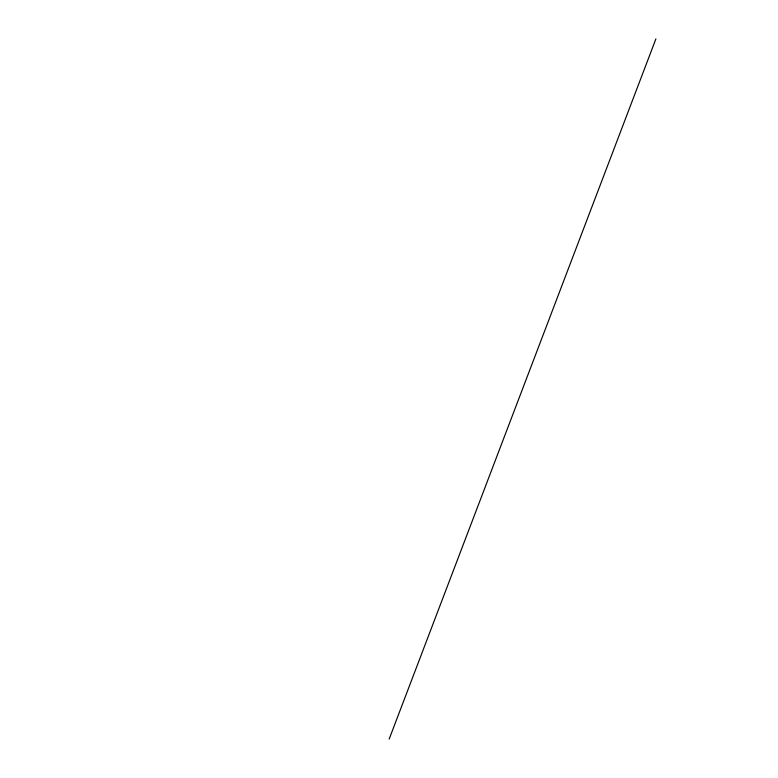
<?xml version="1.0" encoding="UTF-8"?>
<svg xmlns="http://www.w3.org/2000/svg" width="778" height="778" viewBox="0 0 778 778"><rect width="100%" height="100%" fill="white"/><g stroke="black" fill="none" stroke-linecap="round" stroke-linejoin="round"><path stroke-width="1.17" d="M389.165 739.1L655.903 38.9"/></g></svg>
